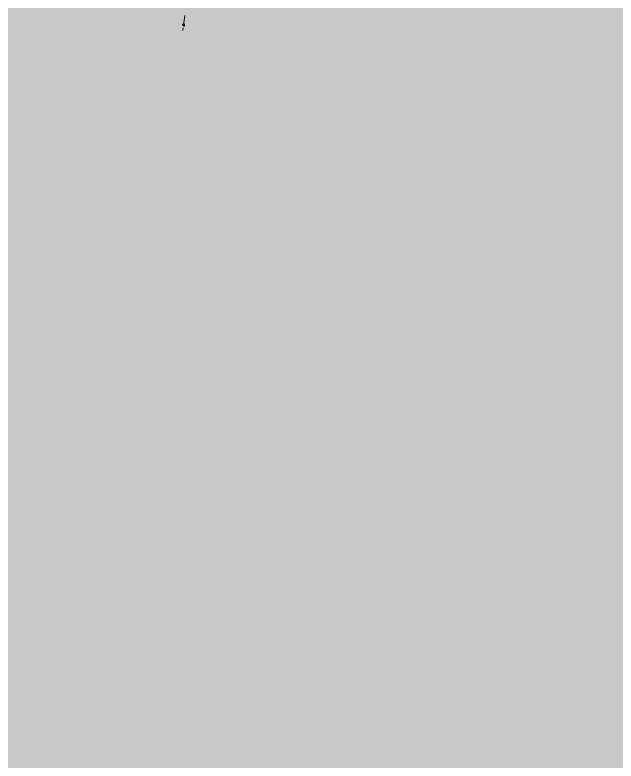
# Model space of a CAD drawing. Header units: metres. Extents: x -4 to 509425, y 7549 to 4732445.
# Drawn here: x 476066.33 to 476071.63, y 4719718.17 to 4719724.74 of the extents above; entities that cross this region are included whole.
import ezdxf

# ---------------------------------------------------------------- set-up
doc = ezdxf.new("R2010")
doc.units = ezdxf.units.M
doc.header["$LTSCALE"] = 0.01
doc.header["$MEASUREMENT"] = 0
doc.layers.get('0').update_dxf_attribs({"lineweight": 0})
doc.layers.add('_SUBESTACIÓN', color=1, linetype='Continuous')
doc.layers.add('SUBESTACION LA VID', color=253, linetype='Continuous')

# ---------------------------------------------------------------- blocks, each defined once
blk = doc.blocks.new('A$Cfff6051d')
at = {"layer": 'SUBESTACION LA VID', "transparency": 33554687}
h = blk.add_hatch(color=256, dxfattribs=at)
h.dxf.hatch_style = 2
h.paths.add_polyline_path([(476067.8224, 4719724.6551), (476067.8234, 4719724.6635), (476067.815, 4719724.6646), (476067.8056, 4719724.6572), (476067.8129, 4719724.6478), (476067.8213, 4719724.6467)])
h = blk.add_hatch(color=256, dxfattribs=at)
h.dxf.hatch_style = 2
h.paths.add_polyline_path([(476067.8224, 4719724.6551), (476067.8234, 4719724.6635), (476067.815, 4719724.6646), (476067.8056, 4719724.6572), (476067.8129, 4719724.6478), (476067.8213, 4719724.6467)])
at = {"layer": 'SUBESTACION LA VID', "lineweight": 15}
for p, q in [((476067.8245, 4719724.7402), (476067.8161, 4719724.673)), ((476067.8245, 4719724.7402), (476067.8161, 4719724.673)), ((476067.8108, 4719724.631), (476067.8077, 4719724.6058)), ((476067.8108, 4719724.631), (476067.8077, 4719724.6058))]:
    blk.add_line(p, q, dxfattribs=at)
at = {"layer": 'SUBESTACION LA VID'}
blk.add_lwpolyline([(476067.8224, 4719724.6551), (476067.8234, 4719724.6635), (476067.815, 4719724.6646), (476067.8056, 4719724.6572), (476067.8129, 4719724.6478), (476067.8213, 4719724.6467)], close=True, dxfattribs=at)
blk.add_lwpolyline([(476067.8224, 4719724.6551), (476067.8234, 4719724.6635), (476067.815, 4719724.6646), (476067.8056, 4719724.6572), (476067.8129, 4719724.6478), (476067.8213, 4719724.6467)], close=True, dxfattribs=at)
at = {"layer": 'SUBESTACION LA VID', "lineweight": 0}
blk.add_lwpolyline([(476067.8224, 4719724.6551), (476067.8234, 4719724.6635), (476067.815, 4719724.6646), (476067.8056, 4719724.6572), (476067.8129, 4719724.6478), (476067.8213, 4719724.6467)], close=True, dxfattribs=at)
blk.add_lwpolyline([(476067.8224, 4719724.6551), (476067.8234, 4719724.6635), (476067.815, 4719724.6646), (476067.8056, 4719724.6572), (476067.8129, 4719724.6478), (476067.8213, 4719724.6467)], close=True, dxfattribs=at)

msp = doc.modelspace()

# ---------------------------------------------------------------- hatches: boundary and pattern name
at = {"layer": '_SUBESTACIÓN', "transparency": 33554559}
h = msp.add_hatch(color=1, dxfattribs=at)
h.dxf.hatch_style = 1
h.paths.add_polyline_path([(475968.6399, 4719805.825), (476089.9386, 4719790.615), (476078.1686, 4719696.74), (475956.8686, 4719711.9502)])

# ---------------------------------------------------------------- block references
at = {"linetype": 'Continuous'}
msp.add_blockref('A$Cfff6051d', (0, 0), dxfattribs=at)

doc.saveas('drawing.dxf')
